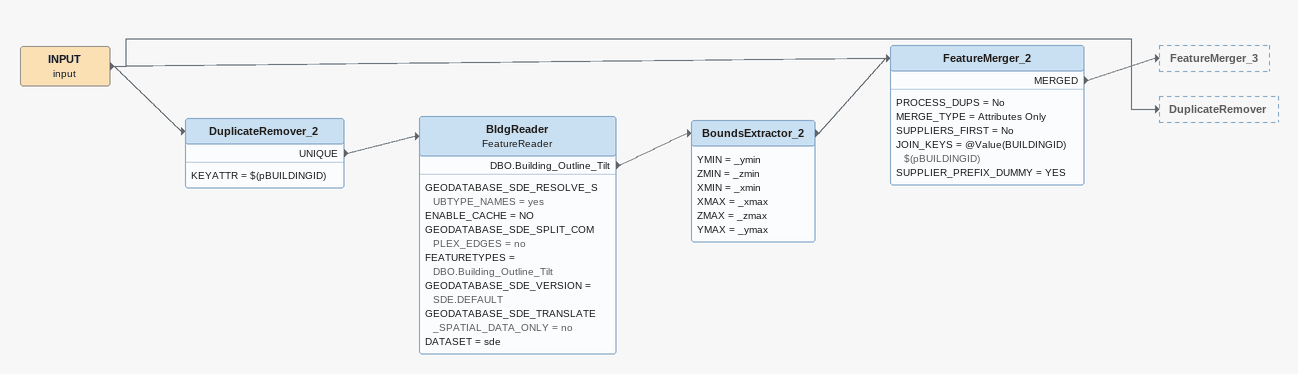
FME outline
INPUT (input)
    -> DuplicateRemover
    -> FeatureMerger_2
    -> DuplicateRemover_2
DuplicateRemover_2
    KEYATTR = $(pBUILDINGID)
    UNIQUE -> BldgReader
BldgReader: FeatureReader
    GEODATABASE_SDE_RESOLVE_SUBTYPE_NAMES = yes
    ENABLE_CACHE = NO
    GEODATABASE_SDE_SPLIT_COMPLEX_EDGES = no
    FEATURETYPES = DBO.Building_Outline_Tilt
    GEODATABASE_SDE_VERSION = SDE.DEFAULT
    GEODATABASE_SDE_TRANSLATE_SPATIAL_DATA_ONLY = no
    DATASET = sde
    DBO.Building_Outline_Tilt -> BoundsExtractor_2
BoundsExtractor_2
    YMIN = _ymin
    ZMIN = _zmin
    XMIN = _xmin
    XMAX = _xmax
    ZMAX = _zmax
    YMAX = _ymax
    -> FeatureMerger_2
FeatureMerger_2
    PROCESS_DUPS = No
    MERGE_TYPE = Attributes Only
    SUPPLIERS_FIRST = No
    JOIN_KEYS = @Value(BUILDINGID) $(pBUILDINGID)
    SUPPLIER_PREFIX_DUMMY = YES
    MERGED -> FeatureMerger_3
